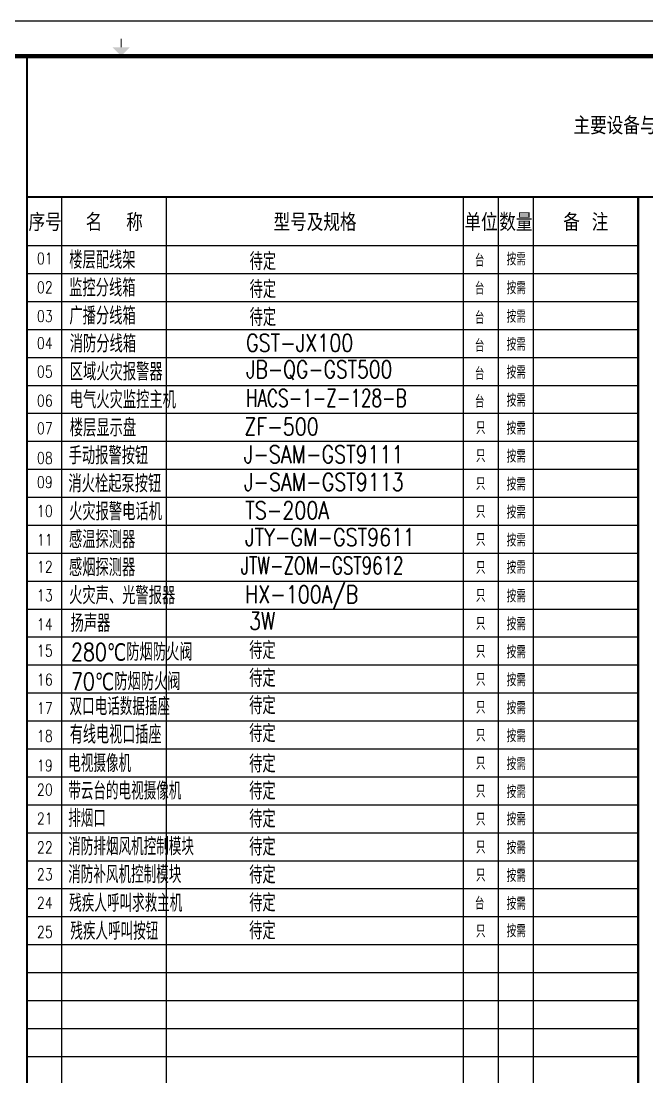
# Model space of a CAD drawing. Extents: x 913510 to 997610, y -270398 to 254224.
# Drawn here: x 952696 to 970592, y 224051 to 254224 of the extents above; entities that cross this region are included whole.
import ezdxf
from ezdxf.enums import TextEntityAlignment as Align

# ---------------------------------------------------------------- set-up
doc = ezdxf.new("R2010")
doc.units = 0
doc.header["$LTSCALE"] = 1000
doc.header["$MEASUREMENT"] = 0
doc.layers.add('EQUIP', color=3, linetype='Continuous')
doc.layers.add('图框', color=139, linetype='Continuous')
doc.styles.add('-GBCBIGGBENOR', font='GBENOR.shx', dxfattribs={"bigfont": 'GBCBIG.shx'})
doc.styles.add('-TJHZTXTTJROMANS', font='TJROMANS.shx', dxfattribs={"bigfont": 'TJHZTXT.shx'})
doc.styles.add('IDQSTYLE', font='tjromand.shx', dxfattribs={"width": 0.7, "bigfont": 'tjhztxt.shx'})
doc.styles.add('TKZ1', font='tjromant.shx', dxfattribs={"bigfont": 'tjhts.shx'})
doc.styles.add('TKZ2_tjkts.shx', font='tjromant.shx', dxfattribs={"bigfont": 'tjkts.shx'})

# ---------------------------------------------------------------- blocks, each defined once
blk = doc.blocks.new('TJAD_TK_A1')
at = {"layer": '图框', "color": 0}
blk.add_line((1341.38, 950.45), (500.38, 950.45), dxfattribs=at)
at = {"layer": '图框', "color": 0, "const_width": 0.3}
blk.add_lwpolyline([(920.88, 942.95), (920.88, 945.45)], dxfattribs=at)
at = {"layer": '图框', "color": 0, "const_width": 1.2}
blk.add_lwpolyline([(1331.38, 940.45), (525.38, 940.45), (525.38, 366.45), (1331.38, 366.45)], close=True, dxfattribs=at)
at = {"layer": '图框', "color": 0}
blk.add_solid([(918.38, 942.95), (923.38, 942.95), (920.88, 940.45)], dxfattribs=at)

msp = doc.modelspace()

# ---------------------------------------------------------------- linework, layer by layer
for p, q in [((952863, 195893), (952863, 253225)), ((953862, 211043), (953862, 249198)), ((956858, 211043), (956858, 249198)), ((965348, 211043), (965348, 249198)), ((966347, 211043), (966347, 249198)), ((967346, 211043), (967346, 249198)), ((970342, 247799), (952863, 247799)), ((970342, 247000), (952863, 247000)), ((970342, 246201), (952863, 246201)), ((970342, 245402), (952863, 245402)), ((970342, 244603), (952863, 244603)), ((970342, 243804), (952863, 243804)), ((970342, 243005), (952863, 243005)), ((970342, 242206), (952863, 242206)), ((970342, 241407), (952863, 241407)), ((970342, 240608), (952863, 240608)), ((970342, 239809), (952863, 239809)), ((970342, 239010), (952863, 239010)), ((970342, 238211), (952863, 238211)), ((970342, 237412), (952863, 237412)), ((970342, 236613), (952863, 236613)), ((970342, 235814), (952863, 235814)), ((970342, 235014), (952863, 235014)), ((970342, 234215), (952863, 234215)), ((970342, 233416), (952863, 233416)), ((970342, 232617), (952863, 232617)), ((970342, 231818), (952863, 231818)), ((970342, 231019), (952863, 231019)), ((970342, 230220), (952863, 230220)), ((970342, 229421), (952863, 229421)), ((970342, 228622), (952863, 228622)), ((970342, 227823), (952863, 227823)), ((970342, 227024), (952863, 227024)), ((970342, 226225), (952863, 226225)), ((970342, 225426), (952863, 225426)), ((970342, 224627), (952863, 224627))]:
    msp.add_line(p, q)
at = {"const_width": 59.9}
msp.add_lwpolyline([(952863, 195893), (952863, 253225)], dxfattribs=at)
for points in [[(952863, 249198), (988321, 249198), (988321, 253193), (952863, 253193)], [(952863, 249198), (970342, 249198), (970342, 211043), (952863, 211043)]]:
    msp.add_lwpolyline(points, close=True, dxfattribs=at)

# ---------------------------------------------------------------- block references
at = {"layer": '图框', "xscale": 100, "yscale": 100, "zscale": 100}
msp.add_blockref('TJAD_TK_A1', (863472, 159179), dxfattribs=at)

# ---------------------------------------------------------------- texts
at = {"style": 'TKZ2_tjkts.shx'}
msp.add_text('主要设备与材料表', height=499.4, dxfattribs=at).set_placement((970392, 251234), align=Align.MIDDLE_CENTER)
for s, p in [('序号', (953383, 248498)), ('名  称', (955360, 248498)), ('型号及规格', (961103, 248498)), ('单位', (965848, 248498)), ('数量', (966846, 248498)), ('备 注', (968844, 248498))]:
    msp.add_text(s, height=499.4, dxfattribs=at).set_placement(p, align=Align.MIDDLE)
at = {"style": 'TKZ1', "width": 0.8}
for s, p in [('01', (953149, 247275)), ('02', (953149, 246451)), ('03', (953149, 245626)), ('04', (953149, 244855)), ('05', (953149, 244041)), ('06', (953149, 243211)), ('07', (953149, 242419)), ('08', (953149, 241573)), ('09', (953149, 240882)), ('10', (953149, 240059)), ('11', (953149, 239234)), ('12', (953149, 238462)), ('13', (953149, 237649)), ('14', (953149, 236819)), ('15', (953149, 236064)), ('16', (953149, 235238)), ('17', (953149, 234422)), ('18', (953149, 233629)), ('19', (953149, 232784)), ('20', (953149, 232093)), ('21', (953149, 231269)), ('22', (953149, 230444)), ('23', (953149, 229673)), ('24', (953149, 228859)), ('25', (953149, 228029))]:
    msp.add_text(s, height=329.6, dxfattribs=at).set_placement(p)
at = {"layer": 'EQUIP', "style": '-TJHZTXTTJROMANS'}
for s, height, width, p in [('楼层配线架', 499.4, 0.8, (954072, 247398)), ('监控分线箱', 499.4, 0.8, (954072, 246601)), ('广播分线箱', 499.4, 0.8, (954076, 245802)), ('消防分线箱', 499.4, 0.8, (954088, 245003)), ('区域火灾报警器', 499.4, 0.8, (954088, 244202)), ('JB-QG-GST500', 499.41, 0.784767, (959130, 244271)), ('电气火灾监控主机', 499.4, 0.8, (954088, 243403)), ('HACS-1-Z-128-B', 499.41, 0.701053, (959130, 243453)), ('楼层显示盘', 499.4, 0.8, (954088, 242602)), ('手动报警按钮', 499.4, 0.8, (954056, 241806)), ('消火栓起泵按钮', 499.4, 0.8, (954049, 241005)), ('火灾报警电话机', 499.4, 0.8, (954068, 240206)), ('感温探测器', 499.4, 0.8, (954064, 239409)), ('感烟探测器', 499.4, 0.8, (954064, 238610)), ('火灾声、光警报器', 499.4, 0.8, (954068, 237809)), ('扬声器', 499.4, 0.8, (954111, 237016)), ('3W', 499.4, 0.8, (959217, 237086, 2044)), ('280℃防烟防火阀', 499.4, 0.8, (954122, 236194)), ('70℃防烟防火阀', 499.4, 0.8, (954120, 235350))]:
    msp.add_text(s, height=height, dxfattribs=dict(at, width=width)).set_placement(p, align=Align.MIDDLE_LEFT)
for s, height, width, p in [('待定', 499.4, 0.8, (959230, 247106, 2044)), ('待定', 499.4, 0.8, (959230, 246307, 2044)), ('待定', 499.4, 0.8, (959230, 245508, 2044)), ('GST-JX100', 499.4, 0.8, (959130, 244781)), ('ZF-500', 499.4, 0.8, (959084, 242386)), ('J-SAM-GST9111', 499.41, 0.8, (959062, 241592)), ('J-SAM-GST9113', 499.41, 0.8, (959067, 240802)), ('TS-200A', 499.4, 0.8, (959106, 239992)), ('JTY-GM-GST9611', 499.41, 0.8, (959099, 239225)), ('JTW-ZOM-GST9612', 499.41, 0.7, (958974, 238415)), ('HX-100A/B', 499.4, 0.8, (959102, 237592)), ('待定', 499.4, 0.8, (959217, 235990, 2044)), ('待定', 499.4, 0.8, (959217, 235195, 2044)), ('待定', 499.4, 0.8, (959217, 234415, 2044)), ('待定', 499.4, 0.8, (959217, 233616, 2044)), ('待定', 499.4, 0.8, (959217, 232748, 2044)), ('待定', 499.4, 0.8, (959217, 231972, 2044)), ('待定', 499.4, 0.8, (959217, 231173, 2044)), ('待定', 499.4, 0.8, (959217, 230374, 2044)), ('待定', 499.4, 0.8, (959217, 229575, 2044)), ('待定', 499.4, 0.8, (959217, 228776, 2044)), ('待定', 499.4, 0.8, (959217, 227977, 2044))]:
    msp.add_text(s, height=height, dxfattribs=dict(at, width=width)).set_placement(p)
at = {"layer": 'EQUIP', "style": 'IDQSTYLE', "width": 0.8}
for s, height, p in [('台', 360, (965807, 247405, -1113)), ('按需', 359.7, (966856, 247439, -1113)), ('按需', 359.7, (966856, 246618, -1113)), ('台', 360, (965807, 246606, -1113)), ('台', 360, (965807, 245767, -1113)), ('按需', 359.7, (966856, 245801, -1113)), ('台', 360, (965807, 244968, -1113)), ('按需', 359.7, (966856, 245002, -1113)), ('按需', 359.7, (966856, 244203, -1113)), ('台', 360, (965807, 244169, -1113)), ('台', 360, (965807, 243370, -1113)), ('按需', 359.7, (966856, 243404, -1113)), ('只', 360, (965840, 242603, -1113)), ('按需', 359.7, (966856, 242605, -1113)), ('只', 360, (965840, 241804, -1113)), ('按需', 359.7, (966856, 241805, -1113)), ('只', 360, (965840, 241005, -1113)), ('按需', 359.7, (966856, 241006, -1113)), ('只', 360, (965840, 240206, -1113)), ('按需', 359.7, (966856, 240207, -1113)), ('只', 360, (965840, 239407, -1113)), ('按需', 359.7, (966856, 239408, -1113)), ('只', 360, (965840, 238608, -1113)), ('按需', 359.7, (966856, 238628, -1113)), ('只', 360, (965840, 237809, -1113)), ('按需', 359.7, (966856, 237810, -1113)), ('只', 360, (965840, 237010, -1113)), ('按需', 359.7, (966856, 237011, -1113)), ('只', 360, (965840, 236211, -1113)), ('按需', 359.7, (966856, 236212, -1113)), ('只', 360, (965840, 235412, -1113)), ('按需', 359.7, (966856, 235413, -1113)), ('只', 360, (965840, 234613, -1113)), ('按需', 359.7, (966856, 234614, -1113)), ('只', 360, (965840, 233814, -1113)), ('按需', 359.7, (966856, 233815, -1113)), ('只', 360, (965840, 233015, -1113)), ('按需', 359.7, (966856, 233016, -1113)), ('只', 360, (965840, 232216, -1113)), ('按需', 359.7, (966856, 232217, -1113)), ('只', 360, (965840, 231416, -1113)), ('按需', 359.7, (966856, 231437, -1113)), ('只', 360, (965840, 230617, -1113)), ('按需', 359.7, (966856, 230619, -1113)), ('只', 360, (965840, 229818, -1113)), ('按需', 359.7, (966856, 229820, -1113)), ('台', 360, (965807, 229027, -1113)), ('按需', 359.7, (966856, 229021, -1113)), ('按需', 359.7, (966856, 228240, -1113)), ('只', 360, (965840, 228220, -1113))]:
    msp.add_text(s, height=height, dxfattribs=at).set_placement(p, align=Align.MIDDLE)
at = {"layer": 'EQUIP', "style": '-GBCBIGGBENOR'}
for s, height, p in [('双口电话数据插座', 499.4, (954080, 234636)), ('有线电视口插座', 520.2, (954089, 233835)), ('电视摄像机', 499.4, (954044, 233011)), ('带云台的电视摄像机', 499.4, (954044, 232224)), ('排烟口', 499.4, (954044, 231440)), ('消防排烟风机控制模块', 499.4, (954044, 230635)), ('消防补风机控制模块', 499.4, (954044, 229836)), ('残疾人呼叫求救主机', 499.4, (954071, 229017)), ('残疾人呼叫按钮', 499.4, (954103, 228217))]:
    msp.add_text(s, height=height, dxfattribs=at).set_placement(p, align=Align.MIDDLE_LEFT)

doc.saveas('drawing.dxf')
